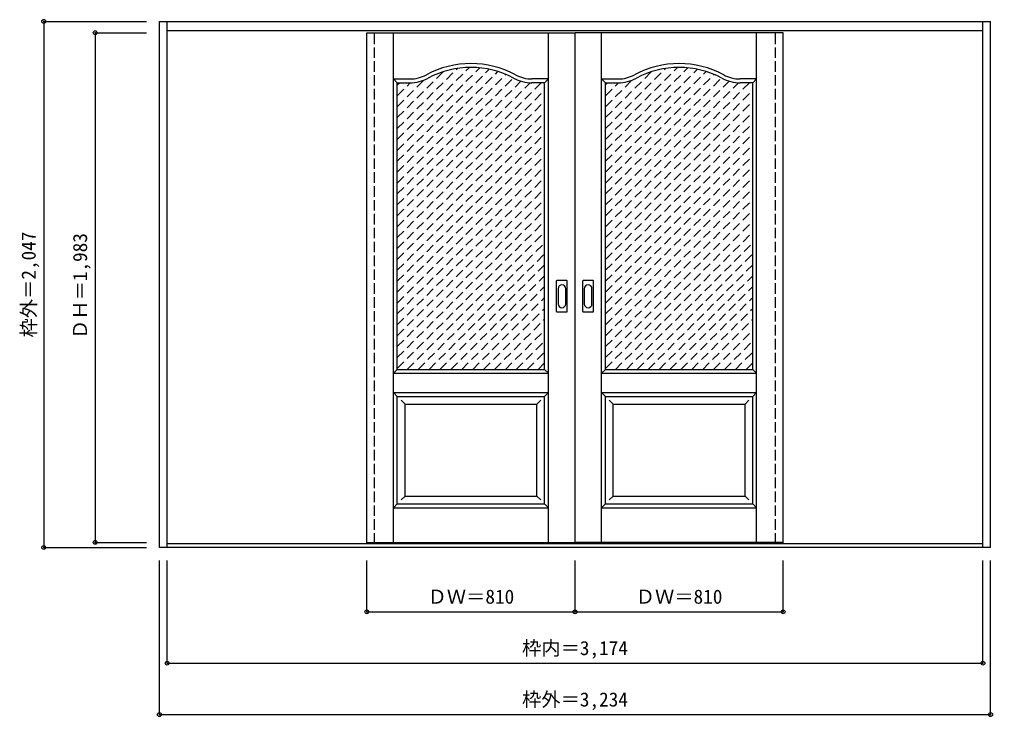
# Model space of a CAD drawing. Units: millimetres, scale not verified. Extents: x -2064 to 1722, y -1607 to 1105.
import ezdxf
from ezdxf.enums import TextEntityAlignment as Align

# ---------------------------------------------------------------- set-up
doc = ezdxf.new("R2010")
doc.units = ezdxf.units.MM
doc.header["$LTSCALE"] = 30
doc.header["$PDMODE"] = 32
doc.header["$PDSIZE"] = 15
doc.linetypes.add('DASHED1', pattern=[1.8, 1.2, -0.6])
doc.layers.add('0-0', color=4, linetype='Continuous')
doc.layers.add('0-1_寸法', color=7, linetype='Continuous')
doc.styles.add('ＭＳ ゴシック', font='')
doc.styles.get('ＭＳ ゴシック').set_extended_font_data('MS Gothic')

msp = doc.modelspace()

# ---------------------------------------------------------------- linework, layer by layer
at = {"layer": '0-0', "color": 3}
for p, q in [((-1519.2, 1097.98), (1714.8, 1097.98)), ((-1519.2, -949.02), (-1519.2, 1097.98)), ((-1489.2, -949.02), (-1489.2, 1097.98)), ((1684.8, -949.02), (1684.8, 1097.98)), ((1714.8, -949.02), (1714.8, 1097.98)), ((-1489.2, 1061.98), (1684.8, 1061.98)), ((-712.2, -929.02), (-712.2, 1053.98)), ((-712.2, 1053.98), (97.8, 1053.98)), ((97.8, -929.02), (97.8, 1053.98)), ((907.8, 1053.98), (97.8, 1053.98)), ((907.8, -929.02), (907.8, 1053.98)), ((-593.7, 858.98), (-544.69, 858.98)), ((-593.7, -256.02), (-593.7, 858.98)), ((216.3, 858.98), (265.31, 858.98)), ((216.3, -256.02), (216.3, 858.98)), ((25.8, -31.02), (25.8, 87.98)), ((66.3, 89.48), (27.3, 89.48)), ((67.8, -31.02), (67.8, 87.98)), ((127.8, -31.02), (127.8, 87.98)), ((168.3, 89.48), (129.3, 89.48)), ((169.8, -31.02), (169.8, 87.98)), ((27.3, -32.52), (66.3, -32.52)), ((129.3, -32.52), (168.3, -32.52)), ((-593.7, -361.02), (-20.7, -361.02)), ((-593.7, -779.02), (-593.7, -361.02)), ((-20.7, -779.02), (-20.7, -361.02)), ((216.3, -361.02), (789.3, -361.02)), ((216.3, -779.02), (216.3, -361.02)), ((789.3, -779.02), (789.3, -361.02)), ((-593.7, -779.02), (-20.7, -779.02)), ((216.3, -779.02), (789.3, -779.02)), ((1684.8, -934.02), (-1489.2, -934.02)), ((-712.2, -929.02), (97.8, -929.02)), ((907.8, -929.02), (97.8, -929.02)), ((1714.8, -949.02), (-1519.2, -949.02))]:
    msp.add_line(p, q, dxfattribs=at)
at = {"layer": '0-0', "linetype": 'DASHED1'}
for p, q in [((-712.2, -934.02), (-712.2, 1061.98)), ((-682.2, -934.02), (-682.2, 1061.98)), ((877.8, -934.02), (877.8, 1061.98)), ((907.8, -934.02), (907.8, 1061.98)), ((-682.2, -929.02), (-682.2, 1053.98)), ((877.8, -929.02), (877.8, 1053.98)), ((-593.7, 638.62), (-313.39, 918.92)), ((-593.7, 596.19), (-272.62, 917.27)), ((-593.7, 681.04), (-359.73, 915.01)), ((-593.7, 553.76), (-235.84, 911.62)), ((216.3, 638.62), (496.61, 918.92)), ((216.3, 596.19), (537.38, 917.27)), ((216.3, 681.04), (450.27, 915.01)), ((216.3, 553.76), (574.16, 911.62)), ((-593.7, 511.34), (-202.18, 902.85)), ((-593.7, 723.47), (-415.3, 901.86)), ((-593.7, 468.91), (-171.15, 891.45)), ((-593.7, 426.48), (-142.42, 877.76)), ((216.3, 511.34), (607.82, 902.85)), ((216.3, 723.47), (394.7, 901.86)), ((216.3, 468.91), (638.85, 891.45)), ((216.3, 426.48), (667.58, 877.76)), ((-593.7, 765.89), (-490.48, 869.11)), ((-593.7, 384.06), (-112.54, 865.22)), ((-593.7, 341.63), (-76.21, 859.12)), ((-593.7, 808.32), (-543.03, 858.99)), ((-593.7, 299.2), (-33.93, 858.98)), ((-593.7, 850.75), (-585.47, 858.98)), ((216.3, 765.89), (319.52, 869.11)), ((216.3, 384.06), (697.46, 865.22)), ((216.3, 341.63), (733.79, 859.12)), ((216.3, 808.32), (266.97, 858.99)), ((216.3, 299.2), (776.07, 858.98)), ((216.3, 850.75), (224.53, 858.98)), ((-593.7, 256.78), (-20.7, 829.78)), ((216.3, 256.78), (789.3, 829.78)), ((-593.7, 214.35), (-20.7, 787.35)), ((216.3, 214.35), (789.3, 787.35)), ((-593.7, 171.92), (-20.7, 744.92)), ((216.3, 171.92), (789.3, 744.92)), ((-593.7, 129.5), (-20.7, 702.5)), ((216.3, 129.5), (789.3, 702.5)), ((-593.7, 87.07), (-20.7, 660.07)), ((216.3, 87.07), (789.3, 660.07)), ((-593.7, 44.65), (-20.7, 617.65)), ((216.3, 44.65), (789.3, 617.65)), ((-593.7, 2.22), (-20.7, 575.22)), ((216.3, 2.22), (789.3, 575.22)), ((-593.7, -40.21), (-20.7, 532.79)), ((216.3, -40.21), (789.3, 532.79)), ((-593.7, -82.63), (-20.7, 490.37)), ((216.3, -82.63), (789.3, 490.37)), ((-593.7, -125.06), (-20.7, 447.94)), ((216.3, -125.06), (789.3, 447.94)), ((-593.7, -167.49), (-20.7, 405.51)), ((216.3, -167.49), (789.3, 405.51)), ((-593.7, -209.91), (-20.7, 363.09)), ((216.3, -209.91), (789.3, 363.09)), ((-593.7, -252.34), (-20.7, 320.66)), ((216.3, -252.34), (789.3, 320.66)), ((-554.96, -256.02), (-20.7, 278.23)), ((255.04, -256.02), (789.3, 278.23)), ((-512.53, -256.02), (-20.7, 235.81)), ((297.47, -256.02), (789.3, 235.81)), ((-470.1, -256.02), (-20.7, 193.38)), ((339.9, -256.02), (789.3, 193.38)), ((-427.68, -256.02), (-20.7, 150.96)), ((382.32, -256.02), (789.3, 150.96)), ((-385.25, -256.02), (-20.7, 108.53)), ((424.75, -256.02), (789.3, 108.53)), ((-342.82, -256.02), (-20.7, 66.1)), ((467.18, -256.02), (789.3, 66.1)), ((-300.4, -256.02), (-20.7, 23.68)), ((509.6, -256.02), (789.3, 23.68)), ((-257.97, -256.02), (-20.7, -18.75)), ((552.03, -256.02), (789.3, -18.75)), ((-215.54, -256.02), (-20.7, -61.18)), ((594.46, -256.02), (789.3, -61.18)), ((-173.12, -256.02), (-20.7, -103.6)), ((636.88, -256.02), (789.3, -103.6)), ((-130.69, -256.02), (-20.7, -146.03)), ((679.31, -256.02), (789.3, -146.03)), ((-88.26, -256.02), (-20.7, -188.46)), ((721.74, -256.02), (789.3, -188.46)), ((-45.84, -256.02), (-20.7, -230.88)), ((764.16, -256.02), (789.3, -230.88))]:
    msp.add_line(p, q, dxfattribs=at)
at = {"layer": '0-0', "color": 7}
for p, q in [((-608.7, -929.02), (-608.7, 1053.98)), ((-5.7, -929.02), (-5.7, 1053.98)), ((201.3, -929.02), (201.3, 1053.98)), ((804.3, -929.02), (804.3, 1053.98)), ((-593.7, 858.98), (-608.7, 873.98)), ((-608.7, 873.98), (-544.69, 873.98)), ((-5.7, 873.98), (-69.71, 873.98)), ((-20.7, 858.98), (-5.7, 873.98)), ((216.3, 858.98), (201.3, 873.98)), ((201.3, 873.98), (265.31, 873.98)), ((804.3, 873.98), (740.29, 873.98)), ((789.3, 858.98), (804.3, 873.98)), ((31.8, 58.08), (31.8, -1.12)), ((61.8, -1.12), (61.8, 58.08)), ((133.8, 58.08), (133.8, -1.12)), ((163.8, -1.12), (163.8, 58.08)), ((-593.7, -256.02), (-608.7, -271.02)), ((-20.7, -256.02), (-5.7, -271.02)), ((216.3, -256.02), (201.3, -271.02)), ((789.3, -256.02), (804.3, -271.02)), ((-608.7, -271.02), (-5.7, -271.02)), ((201.3, -271.02), (804.3, -271.02)), ((-608.7, -346.02), (-593.7, -361.02)), ((-608.7, -346.02), (-5.7, -346.02)), ((-578.7, -376.02), (-563.7, -391.02)), ((-35.7, -376.02), (-50.7, -391.02)), ((-5.7, -346.02), (-20.7, -361.02)), ((201.3, -346.02), (216.3, -361.02)), ((201.3, -346.02), (804.3, -346.02)), ((231.3, -376.02), (246.3, -391.02)), ((774.3, -376.02), (759.3, -391.02)), ((804.3, -346.02), (789.3, -361.02)), ((-563.7, -749.02), (-563.7, -391.02)), ((-563.7, -391.02), (-50.7, -391.02)), ((-50.7, -749.02), (-50.7, -391.02)), ((246.3, -749.02), (246.3, -391.02)), ((246.3, -391.02), (759.3, -391.02)), ((759.3, -749.02), (759.3, -391.02)), ((-563.7, -749.02), (-578.7, -764.02)), ((-563.7, -749.02), (-50.7, -749.02)), ((-50.7, -749.02), (-35.7, -764.02)), ((246.3, -749.02), (231.3, -764.02)), ((246.3, -749.02), (759.3, -749.02)), ((759.3, -749.02), (774.3, -764.02)), ((-593.7, -779.02), (-608.7, -794.02)), ((-608.7, -794.02), (-5.7, -794.02)), ((-20.7, -779.02), (-5.7, -794.02)), ((216.3, -779.02), (201.3, -794.02)), ((201.3, -794.02), (804.3, -794.02)), ((789.3, -779.02), (804.3, -794.02))]:
    msp.add_line(p, q, dxfattribs=at)
at = {"layer": '0-0', "color": 3}
for points in [[(-593.7, -256.02), (-20.7, -256.02), (-20.7, 858.98), (-69.71, 858.98)], [(216.3, -256.02), (789.3, -256.02), (789.3, 858.98), (740.29, 858.98)]]:
    msp.add_lwpolyline(points, dxfattribs=at)
at = {"layer": '0-0', "color": 7}
for centre, radius, start, end in [((-307.2, 568.98), 365, 61.6423, 118.3577), ((502.8, 568.98), 365, 61.6423, 118.3577), ((-544.69, 1008.98), 135, 270, 298.3577), ((-69.71, 1008.98), 135, 241.6423, 270), ((265.31, 1008.98), 135, 270, 298.3577), ((740.29, 1008.98), 135, 241.6423, 270), ((46.8, 58.08), 15, 0, 180), ((148.8, 58.08), 15, 0, 180), ((46.8, -1.12), 15, 180, 0), ((148.8, -1.12), 15, 180, 0)]:
    msp.add_arc(centre, radius, start, end, dxfattribs=at)
at = {"layer": '0-0', "color": 3}
for centre, radius, start, end in [((-307.2, 568.98), 350, 61.6423, 118.3577), ((502.8, 568.98), 350, 61.6423, 118.3577), ((-544.69, 1008.98), 150, 270, 298.3577), ((-69.71, 1008.98), 150, 241.6423, 270), ((265.31, 1008.98), 150, 270, 298.3577), ((740.29, 1008.98), 150, 241.6423, 270), ((27.3, 87.98), 1.5, 90, 180), ((66.3, 87.98), 1.5, 0, 90), ((129.3, 87.98), 1.5, 90, 180), ((168.3, 87.98), 1.5, 0, 90), ((27.3, -31.02), 1.5, 180, 270), ((66.3, -31.02), 1.5, 270, 0), ((129.3, -31.02), 1.5, 180, 270), ((168.3, -31.02), 1.5, 270, 0)]:
    msp.add_arc(centre, radius, start, end, dxfattribs=at)
at = {"layer": '0-1_寸法', "color": 4}
for p, q in [((-1969.2, 1097.98), (-1569.2, 1097.98)), ((-1769.2, 1053.98), (-1769.2, -929.02)), ((-1769.2, 1053.98), (-1569.2, 1053.98)), ((-1769.2, -929.02), (-1569.2, -929.02)), ((-1519.2, -1599.02), (-1519.2, -999.02)), ((-1489.2, -1399.02), (-1489.2, -999.02)), ((-712.2, -1199.02), (-712.2, -999.02)), ((97.8, -1199.02), (97.8, -999.02)), ((907.8, -1199.02), (907.8, -999.02)), ((-712.2, -1199.02), (907.8, -1199.02))]:
    msp.add_line(p, q, dxfattribs=at)
for points in [[(-1969.2, 1097.98), (-1969.2, -949.02), (-1569.2, -949.02)], [(-1519.2, -1599.02), (1714.8, -1599.02), (1714.8, -999.02)], [(-1489.2, -1399.02), (1684.8, -1399.02), (1684.8, -999.02)]]:
    msp.add_lwpolyline(points, dxfattribs=at)
at = {"layer": '0-1_寸法'}
for p in [(-1969.2, 1097.98), (-1769.2, 1053.98), (-1969.2, -949.02), (-1769.2, -929.02), (-712.2, -1199.02), (97.8, -1199.02), (907.8, -1199.02), (-1489.2, -1399.02), (1684.8, -1399.02), (-1519.2, -1599.02), (1714.8, -1599.02)]:
    msp.add_point(p, dxfattribs=at)

# ---------------------------------------------------------------- texts
at = {"layer": '0-1_寸法', "style": 'ＭＳ ゴシック'}
for s, p in [('枠外＝2,047', (-1984.2, -131.77)), ('ＤＨ＝1,983', (-1784.2, -137.77))]:
    msp.add_text(s, height=54.99, rotation=90, dxfattribs=at).set_placement(p, align=Align.BOTTOM_LEFT)
for s, p in [('ＤＷ＝810', (-475.95, -1184.02)), ('ＤＷ＝810', (334.05, -1184.02)), ('枠内＝3,174', (-108.45, -1384.02)), ('枠外＝3,234', (-108.45, -1584.02))]:
    msp.add_text(s, height=54.99, dxfattribs=at).set_placement(p, align=Align.BOTTOM_LEFT)

doc.saveas('drawing.dxf')
